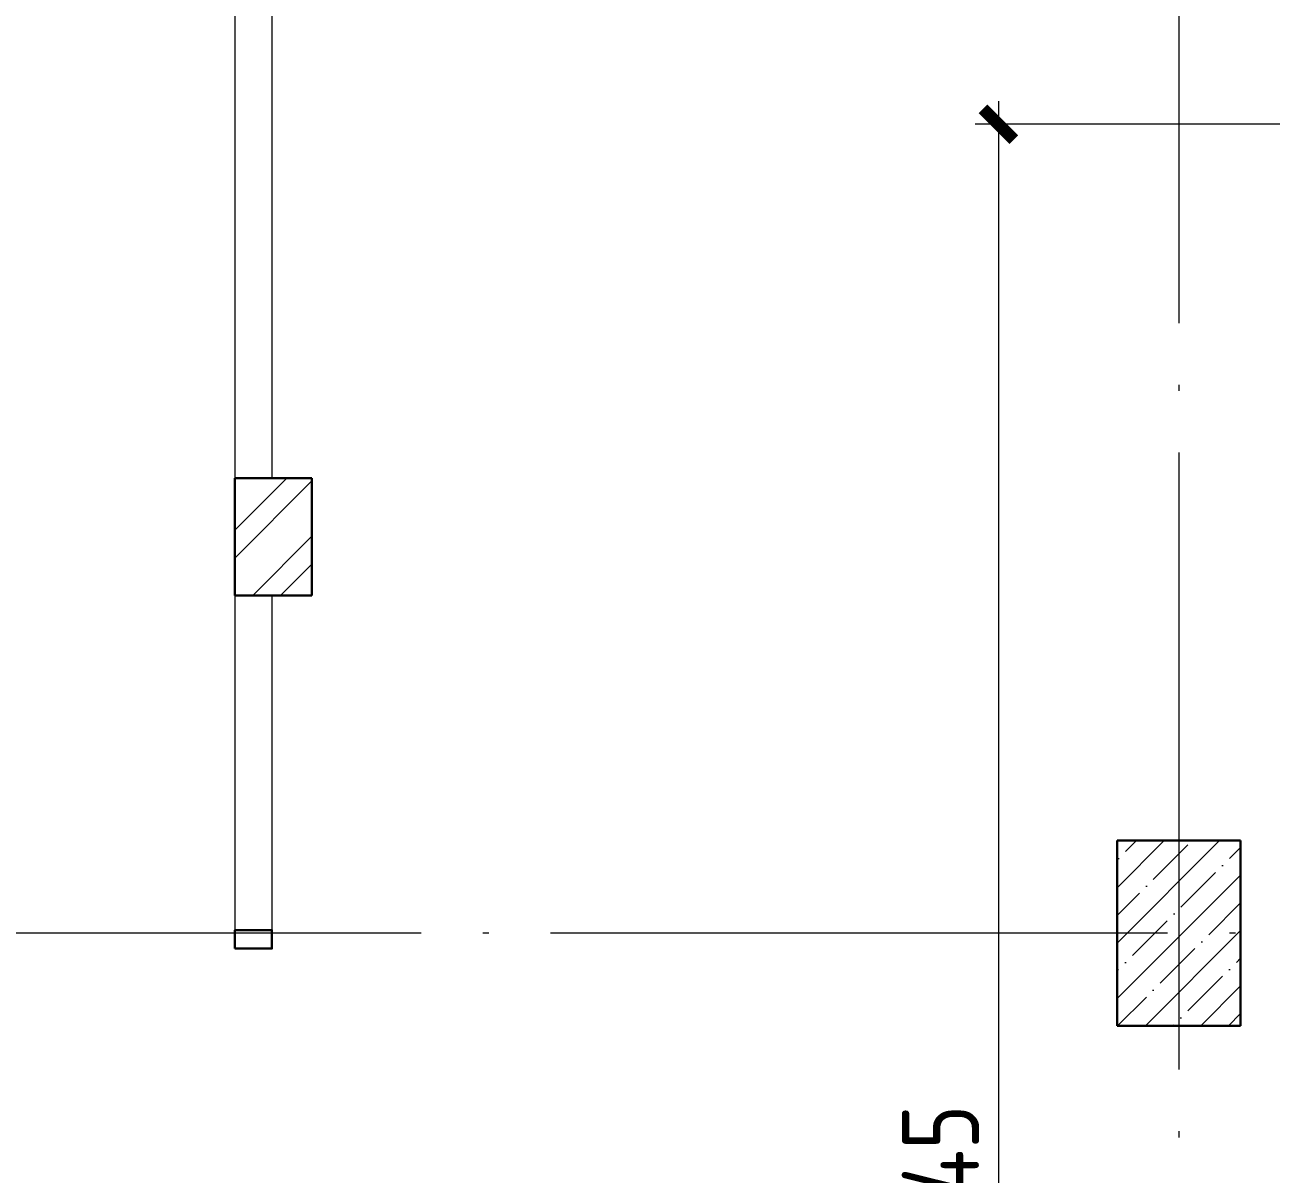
# Model space of a CAD drawing. Extents: x -965262 to 1142518, y -357520 to 71675.
# Drawn here: x 498258 to 502297, y -212986 to -209261 of the extents above; entities that cross this region are included whole.
import ezdxf

# ---------------------------------------------------------------- set-up
doc = ezdxf.new("R2010")
doc.units = 0
doc.header["$LTSCALE"] = 10
doc.linetypes.add('DOTE', pattern=[2.42, 2, -0.2, 0.02, -0.2])
doc.layers.get('0').update_dxf_attribs({"linetype": 'CONTINUOUS', "lineweight": 30})
doc.layers.get('Defpoints').update_dxf_attribs({"linetype": 'CONTINUOUS'})
doc.layers.add('DOTE', color=7, linetype='DOTE', lineweight=9)
doc.styles.add('ГОСТ 2м', font='isocpeur.ttf', dxfattribs={"width": 0.8, "height": 250})
doc.dimstyles.new('ГОСТ 2м', dxfattribs={"dimtxt": 250, "dimasz": 100, "dimexe": 75, "dimexo": 150, "dimgap": 62.5, "dimtad": 1, "dimdec": 0, "dimtxsty": 'ГОСТ 2м', "dimblk": 'ARCHTICK', "dimcen": 150, "dimdle": 75, "dimclrd": 256, "dimclre": 256, "dimclrt": 256, "dimadec": 0, "dimazin": 0, "dimtfac": 1, "dimtdec": 0, "dimtmove": 0, "dimatfit": 3, "dimldrblk": 'OBLIQUE', "dimfxl": 1, "dimlwd": 15, "dimlwe": 15, "dimarcsym": 0})

# ---------------------------------------------------------------- blocks, each defined once
blk = doc.blocks.new('_ArchTick')
at = {"color": 0, "linetype": 'ByBlock', "lineweight": 0, "const_width": 0.4}
blk.add_lwpolyline([(-0.5, -0.5), (0.5, 0.5)], dxfattribs=at)
blk = doc.blocks.new('*D2000')
at = {"lineweight": 15, "transparency": 16777216}
for p, q in [((501413, -209507.6), (501413, -216602.6)), ((503104.4, -209582.6), (501338, -209582.6)), ((503104.4, -216527.6), (501338, -216527.6))]:
    blk.add_line(p, q, dxfattribs=at)
at = {"layer": 'Defpoints', "color": 0, "lineweight": 15, "transparency": 16777216}
for p in [(503254.4, -209582.6, 1391.3), (501413, -216527.6), (503254.4, -216527.6, 1391.3)]:
    blk.add_point(p, dxfattribs=at)
at = {"lineweight": 15, "transparency": 16777216, "xscale": 100, "yscale": 100, "zscale": 100}
for p, rotation in [((501413, -209582.6), 90), ((501413, -216527.6), 270)]:
    blk.add_blockref('_ArchTick', p, dxfattribs=dict(at, rotation=rotation))
at = {"lineweight": 15, "transparency": 16777216, "insert": (501225.5, -213055.1), "char_height": 250, "attachment_point": 5, "rotation": 90, "style": 'ГОСТ 2м'}
blk.add_mtext('6945', dxfattribs=at)
blk = doc.blocks.new('_Oblique')
at = {"color": 0, "linetype": 'ByBlock', "lineweight": -2}
blk.add_line((-0.5, -0.5), (0.5, 0.5), dxfattribs=at)

msp = doc.modelspace()

# ---------------------------------------------------------------- hatches: boundary and pattern name
at = {"lineweight": 15}
h = msp.add_hatch(dxfattribs=at)
h.set_pattern_fill('ANSI32', scale=20)
h.set_pattern_definition([(45, (1218641.28, -223984.9), (-134.70384, 134.70384), []), (45, (1218731.08, -223984.9), (-134.70384, 134.70384), [])])
h.paths.add_polyline_path([(478198.2, -219995.1), (476797.8, -219995.1), (476797.8, -219865.1), (476677.8, -219865.1), (476677.8, -219995.1), (472298.2, -219995.1), (472298.2, -220115.1), (477948.2, -220115.1), (477948.2, -220375.1), (478198.2, -220375.1)], flags=17)
h.paths.add_polyline_path([(478198.2, -219995.1), (476798.2, -219995.1), (476798.2, -219865.1), (476678.2, -219865.1), (476678.2, -219995.1), (472298.2, -219995.1), (472298.2, -220115.1), (477948.2, -220115.1), (477948.2, -220375.1), (478198.2, -220375.1)], flags=16)
h.paths.add_polyline_path([(499188.2, -216605.1), (499058.2, -216605.1), (499058.2, -216735.1), (499188.2, -216735.1)], flags=17)
h.paths.add_polyline_path([(499188.2, -216605.1), (499058.2, -216605.1), (499058.2, -216735.1), (499188.2, -216735.1)], flags=16)
h.paths.add_polyline_path([(503518.2, -227685.1), (503398.2, -227685.1), (503398.2, -227975.1), (503518.2, -227975.1)], flags=17)
h.paths.add_polyline_path([(472698.2, -212025.1), (472698.2, -211905.1), (475247.8, -211905.2), (475247.8, -212025.1), (475117.8, -212025.1), (475117.8, -213075.1), (474997.8, -213075.1), (474997.8, -212025.1), (472698.2, -212025.1)])
h.paths.add_polyline_path([(476677.8, -212155.2), (476677.8, -212025.1), (476157.8, -212025.1), (476157.8, -211905.1), (476677.8, -211905.1), (476677.8, -208105.1), (476797.8, -208107.7), (476797.8, -208235.1), (476927.8, -208235.1), (476927.8, -208355.1), (476797.8, -208355.1), (476797.7, -212155.2), (476677.8, -212155.2)])
h.paths.add_polyline_path([(476677.8, -213075.1), (476677.8, -212695.2), (476797.8, -212695.2), (476797.8, -213075.1)])
h.paths.add_polyline_path([(476677.8, -214364.9), (476677.8, -213985.1), (476797.8, -213985.1), (476797.8, -214364.9), (476677.8, -214364.9)])
h.paths.add_polyline_path([(472298.2, -215155.1), (472298.2, -215035.2), (474997.8, -215035.2), (474997.8, -213985.1), (475117.8, -213985.1), (475117.8, -215035), (475247.8, -215035.1), (475247.8, -215155.1), (472298.2, -215155.1)])
h.paths.add_polyline_path([(476677.8, -215285.1), (476677.8, -215155.1), (476158, -215155.1), (476158, -215035.1), (476677.8, -215035.1), (476677.8, -214904.9), (476797.8, -214904.9), (476797.8, -215285.1), (476677.8, -215285.1)])
h.paths.add_polyline_path([(476547.8, -217765), (476547.8, -217385), (476797.8, -217385), (476797.8, -217765)])
h.paths.add_polyline_path([(472298.2, -220115.1), (472298.2, -219995.1), (476678.6, -219995.1), (476678.6, -219865.1), (476797.8, -219864.8), (476798.7, -219995.1), (478198.2, -219995.1), (478198.2, -220375.1), (477948.2, -220375.1), (477948.2, -220115.1), (472298.2, -220115.1)])
h.paths.add_polyline_path([(472697.8, -224105.1), (472698.2, -223985.1), (477798.2, -223985.1), (477798.2, -224105.1), (472698.2, -224105.1)])
h.paths.add_polyline_path([(477948.2, -223905.1), (477948.2, -223385.1), (478198.2, -223385.1), (478198.2, -223905.1)])
h.paths.add_polyline_path([(476677.8, -206905.1), (476677.8, -206205.1), (476797.8, -206205.1), (476797.8, -206905.1)])
h.paths.add_polyline_path([(477837.8, -208355.1), (477837.8, -208235.1), (478253.3, -208235.1), (478253.3, -208355.1)])
h.paths.add_polyline_path([(480743.3, -208355.1), (480743.3, -208235.1), (481250.7, -208235.1), (481253.2, -208355.1)])
h.paths.add_polyline_path([(483743.3, -208355.1), (483743.3, -208235.1), (484253.2, -208235.1), (484253.2, -208355.1)])
h.paths.add_polyline_path([(486743.3, -208355.1), (486743.3, -208235.1), (487253.2, -208235.1), (487253.2, -208355.1)])
h.paths.add_polyline_path([(489743.3, -208355.1), (489743.3, -208235.1), (490253.2, -208235.1), (490253.2, -208355.1)])
h.paths.add_polyline_path([(492743.3, -208355.1), (492743.3, -208235.1), (493253.2, -208235.1), (493253.2, -208355.1)])
h.paths.add_polyline_path([(495743.3, -208355.1), (495743.3, -208235.1), (496253.2, -208235.1), (496253.2, -208355.1)])
h.paths.add_polyline_path([(498808.2, -208355.1), (498808.2, -208235.1), (499188.2, -208235.1), (499188.2, -208355.1), (499058.2, -208355.1), (499058.2, -208615.1), (498938.2, -208615.1), (498938.2, -208355.1)])
h.paths.add_polyline_path([(501743.3, -208355.1), (501743.3, -208235.1), (502253.2, -208235.1), (502253.2, -208355.1)])
h.paths.add_polyline_path([(504808.2, -208355.1), (504808.2, -208235.1), (507998.2, -208235.1), (507998.2, -208355.1)])
h.paths.add_polyline_path([(498938.2, -211110.1), (498938.2, -210730.1), (499188.2, -210730.1), (499188.2, -211110.1)])
h.paths.add_polyline_path([(498938.2, -213605.1), (498938.2, -213225.1), (499188.2, -213225.1), (499188.2, -213605.1)])
h.paths.add_polyline_path([(498938.2, -216985.1), (498938.2, -216605.1), (499188.2, -216605.1), (499188.2, -216855.1), (499058.2, -216855.1), (499058.2, -216985.1)])
h.paths.add_polyline_path([(500238.2, -216855.1), (500238.2, -216735.1), (500618.2, -216735.1), (500618.2, -216855.1)])
h.paths.add_polyline_path([(501668.2, -216855.1), (501668.2, -216735.1), (501918.2, -216735.1), (501918.2, -217905.1), (501798.2, -217905.1), (501798.2, -216855.1)])
h.paths.add_polyline_path([(502198.2, -218505.1), (502198.2, -218385.1), (507298.2, -218385.1), (507298.2, -218505.1)])
h.paths.add_polyline_path([(507698.2, -218505.1), (507698.2, -218385.1), (507998.2, -218385.1), (507998.2, -218505.1)])
h.paths.add_polyline_path([(501668.2, -221845.1), (501668.2, -221725.1), (501798.2, -221725.1), (501798.2, -220570.1), (501918.2, -220570.1), (501918.2, -221725.1), (507998.2, -221725.1), (507998.2, -221845.1)])
h.paths.add_polyline_path([(501798.2, -219660.1), (501798.2, -218505.1), (501918.2, -218505.1), (501918.2, -219660.1)])
h.paths.add_polyline_path([(498938.2, -219480.1), (498938.2, -219100.1), (499188.2, -219100.1), (499188.2, -219480.1)])
h.paths.add_polyline_path([(498938.2, -221845.1), (498938.2, -221595.1), (499058.2, -221595.1), (499058.2, -221725.1), (500758.2, -221725.1), (500758.2, -221845.1)])
h.paths.add_polyline_path([(507698.2, -224025.1), (507698.2, -223905.1), (507998.2, -223905.1), (507998.2, -224025.1), (507698.2, -224025.1)])
h.paths.add_polyline_path([(507698.2, -224505.1), (507698.2, -224385.1), (507998.2, -224385.1), (507998.2, -224505.1), (507698.2, -224505.1)])
h.paths.add_polyline_path([(503398.2, -227975.1), (503398.2, -224665.1), (506098.2, -224665.1), (506098.2, -225885.1), (507998.2, -225885.1), (507998.2, -226005.1), (505978.2, -226005.1), (505978.2, -224785.1), (503518.2, -224785.1), (503518.2, -227975.1)])
h.paths.add_polyline_path([(501417.8, -229135.1), (501417.8, -229015.1), (503398.2, -229015.1), (503398.2, -228885.1), (503518.2, -228885.1), (503518.2, -229135.1), (501417.8, -229135.1)])
h.paths.add_polyline_path([(501297.8, -230205.1), (501297.8, -229395.1), (501417.8, -229395.1), (501417.8, -230205.1)])
h.paths.add_polyline_path([(476678.6, -219995.1), (476678.2, -219995.1), (476678.2, -219865.1), (476678.6, -219865.1)], flags=16)
h.paths.add_polyline_path([(476798.7, -219995.1), (476798.2, -219995.1), (476798.2, -219865.1), (476798.7, -219865.1)], flags=16)
h.paths.add_polyline_path([(503518.2, -227685.1), (503398.2, -227685.1), (503398.2, -227675.1), (503518.2, -227675.1)], flags=17)
h = msp.add_hatch(dxfattribs=at)
h.set_pattern_fill('ANSI35', scale=20, style=0)
h.set_pattern_definition([(45, (417455.74, -221325.13), (-89.80256, 89.80256), []), (45, (417545.54, -221325.13), (-89.80256, 89.80256), [158.75, -31.75, 0, -31.75])])
h.paths.add_polyline_path([(502198.2, -211905.1), (501798.2, -211905.1), (501798.2, -212505.1), (502198.2, -212505.1)])

# ---------------------------------------------------------------- linework, layer by layer
at = {"color": 7, "lineweight": 15}
for p, q in [((498938.2, -208615.1, 11253.1), (498938.2, -210730.1, 11253.1)), ((499058.2, -208615.1, 11253.1), (499058.2, -210730.1, 11253.1)), ((498938.2, -211110.1, 11253.1), (498938.2, -212255.1, 11253.1)), ((499058.2, -211110.1, 11253.1), (499058.2, -212255.1, 11253.1))]:
    msp.add_line(p, q, dxfattribs=at)
at = {"color": 7}
for p, q in [((498938.2, -210730.1, 11253.1), (499188.2, -210730.1, 11253.1)), ((498938.2, -211110.1, 11253.1), (498938.2, -210730.1, 11253.1)), ((499188.2, -210730.1, 11253.1), (499188.2, -211110.1, 11253.1)), ((498938.2, -211110.1, 11253.1), (498938.2, -211110.1, 11253.1)), ((499188.2, -211110.1, 11253.1), (498938.2, -211110.1, 11253.1))]:
    msp.add_line(p, q, dxfattribs=at)
at = {"color": 7, "lineweight": 30}
for p, q in [((501798.2, -211905.1, 11253.1), (501798.2, -212505.1, 11253.1)), ((502198.2, -211905.1, 11253.1), (501798.2, -211905.1, 11253.1)), ((502198.2, -212505.1, 11253.1), (502198.2, -211905.1, 11253.1)), ((501798.2, -212505.1, 11253.1), (502198.2, -212505.1, 11253.1))]:
    msp.add_line(p, q, dxfattribs=at)
at = {"color": 7, "elevation": 11253.1}
msp.add_lwpolyline([(498938.2, -212255.1), (499058.2, -212255.1), (499058.2, -212195.1), (498938.2, -212195.1)], close=True, dxfattribs=at)
at = {"layer": 'DOTE', "color": 7, "ltscale": 100, "extrusion": (0, -1, 0)}
msp.add_line((501998.2, -200967.3, 9801.8), (501998.2, -232155.4, 9801.8), dxfattribs=at)
at = {"layer": 'DOTE', "color": 7, "ltscale": 100}
msp.add_line((509221.8, -212205.1, 9801.8), (470250, -212205.1, 9801.8), dxfattribs=at)

# ---------------------------------------------------------------- dimensions: what is measured, and where the dimension line sits
at = {"lineweight": 15}
dim = msp.add_linear_dim(base=(501413, -216527.6, 9801.8), p1=(503254.4, -209582.6, 11193.1), p2=(503254.4, -216527.6, 11193.1), angle=90, dimstyle='ГОСТ 2м', dxfattribs=at)
dim.commit()
dim.dimension.update_dxf_attribs({"geometry": '*D2000', "text_midpoint": (501225.5, -213055.1, 9801.8)})

doc.saveas('drawing.dxf')
